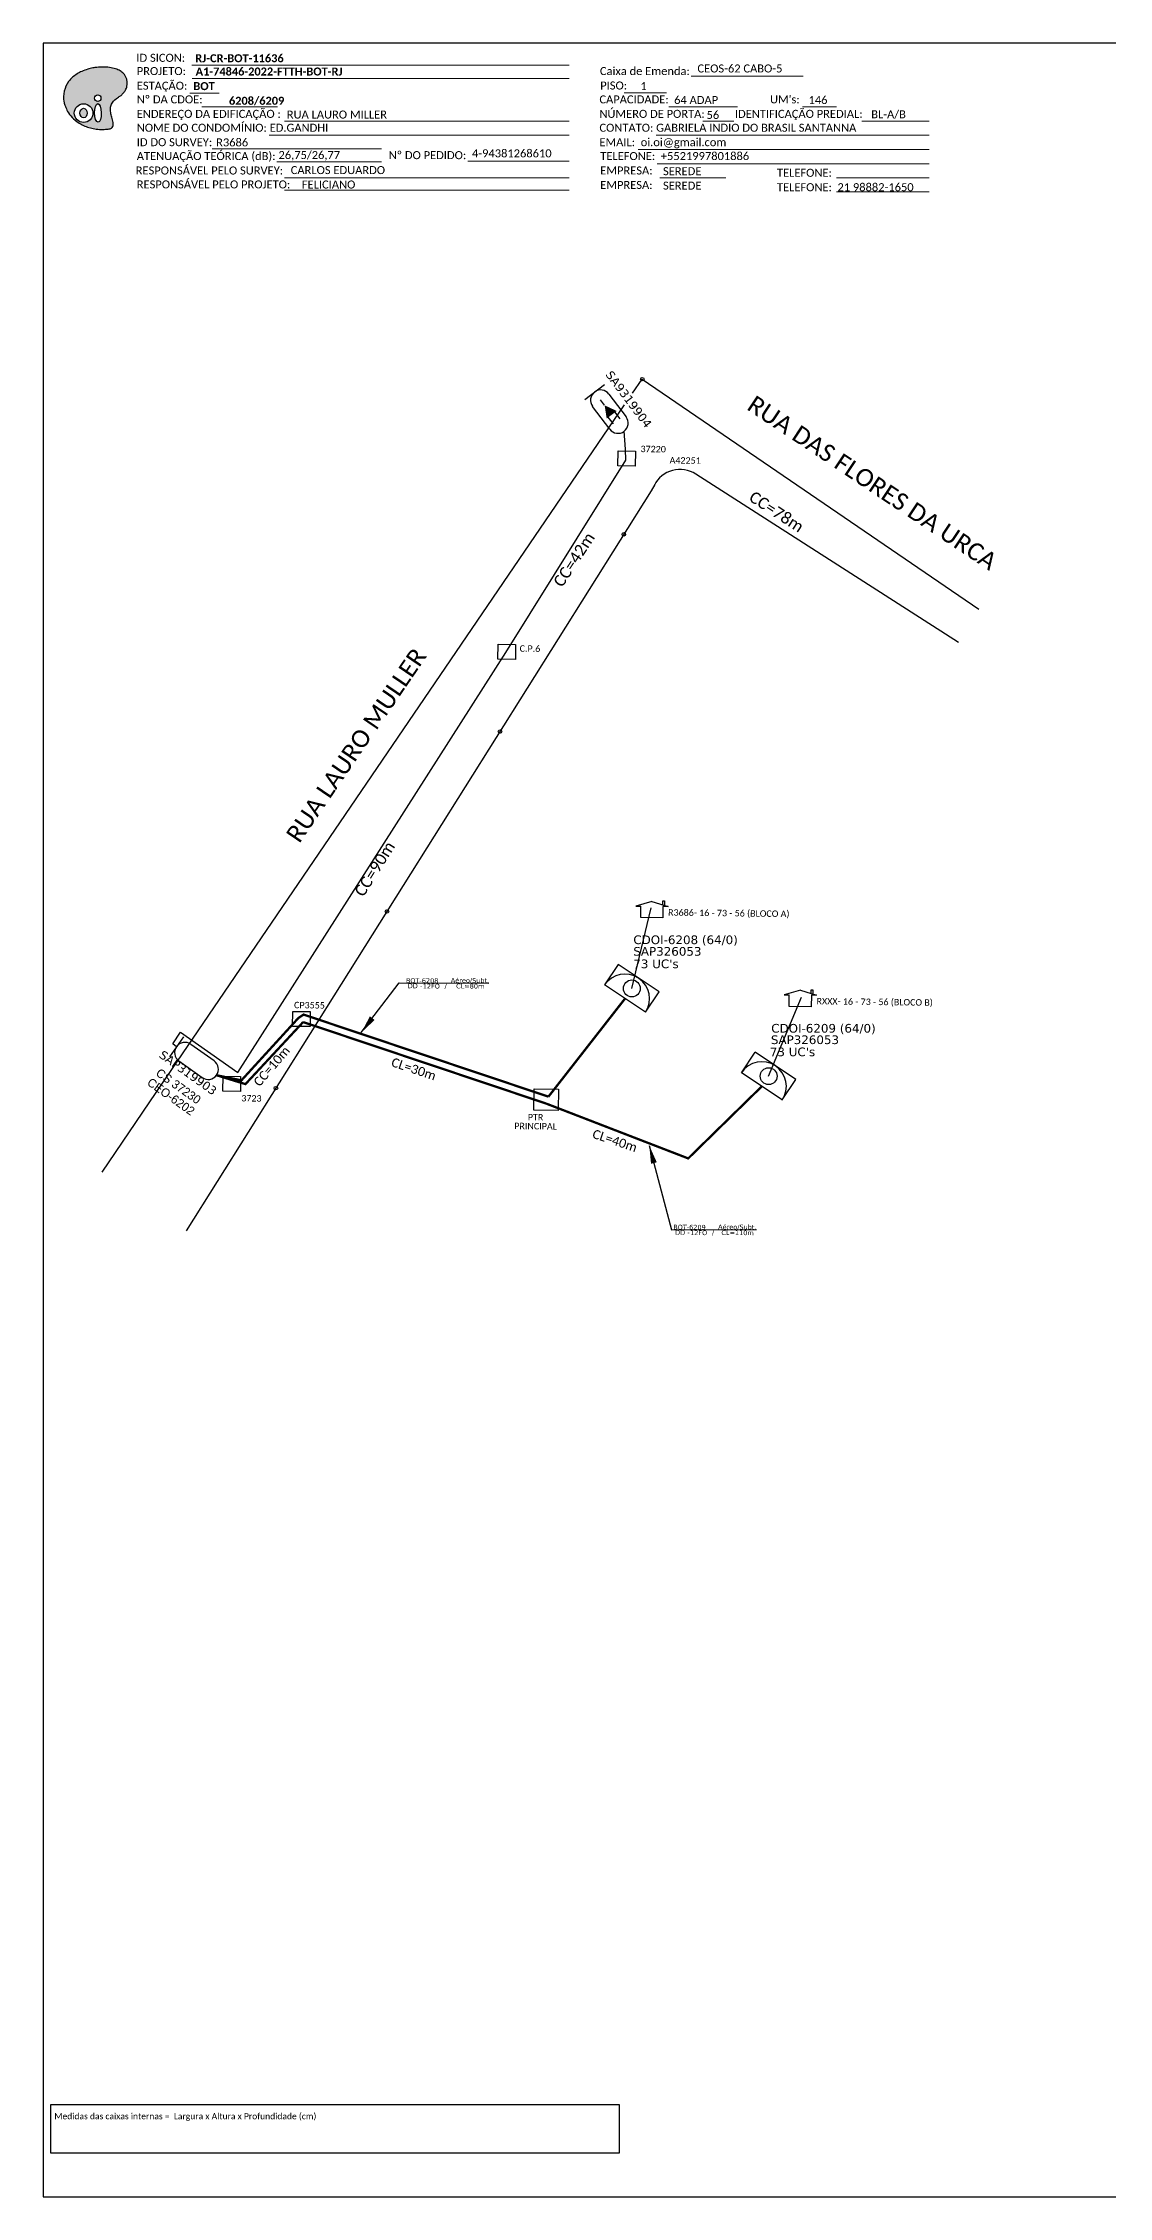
# Model space of a CAD drawing. Header units: metres. Extents: x -894 to 988, y 24 to 618.
# Drawn here: x -894 to -600, y 24 to 618 of the extents above; entities that cross this region are included whole.
import ezdxf
from ezdxf.enums import TextEntityAlignment as Align

# ---------------------------------------------------------------- set-up
doc = ezdxf.new("R2010")
doc.units = ezdxf.units.M
for name, color, linetype in [('CD a instalar', 1, 'Continuous'), ('CDO_INTERIOR', 1, 'Continuous'), ('CEO', 1, 'Continuous'), ('CEOS', 1, 'Continuous'), ('label_cabos', 7, 'Continuous'), ('Legenda', 1, 'Continuous'), ('LEGENDAS_INFRAESTRUTURAS', 7, 'Continuous'), ('MUB_DIVISA', 7, 'Continuous'), ('MUB_EDIFICACOES', 7, 'Continuous'), ('MUB_QUADRAS', 7, 'Continuous'), ('MUB_SEGMENTO', 7, 'Continuous'), ('NOS_DE_INFRAESTRUTURA', 7, 'Continuous'), ('SURVEYS', 7, 'Continuous'), ('SURVEYS_LEGENDAS', 7, 'Continuous')]:
    doc.layers.add(name, color=color, linetype=linetype)
doc.layers.add('EXTRA', color=50, linetype='Continuous', plot=False)
doc.styles.add('Legend', font='calibri.ttf')
doc.styles.add('siredit', font='verdana.ttf')
doc.styles.get("Standard").update_dxf_attribs({"font": 'arial.ttf'})
doc.styles.add('Style-font000', font='font000.shx')
doc.styles.add('WMF-Calibri0', font='calibri.ttf')
doc.styles.add('WMF-Calibri1', font='calibrib.ttf')
doc.dimstyles.get("Standard").update_dxf_attribs({"dimtxt": 0.18, "dimasz": 0.18, "dimexe": 0.18, "dimexo": 0.0625, "dimgap": 0.09, "dimtad": 0, "dimtih": 1, "dimtoh": 1, "dimdec": 4, "dimzin": 0, "dimdsep": 46, "dimtxsty": 'Standard', "dimcen": 0.09, "dimadec": 0, "dimazin": 0, "dimtfac": 1, "dimtdec": 4, "dimtofl": 0, "dimtmove": 0, "dimatfit": 3, "dimfxl": 0, "dimtolj": 1, "dimtzin": 0, "dimarcsym": 0})

# ---------------------------------------------------------------- blocks, each defined once
blk = doc.blocks.new('DV')
at = {"linetype": 'Continuous'}
blk.add_circle((0, 0), 0.00000275, dxfattribs=at)
blk = doc.blocks.new('MHMZ')
at = {"color": 0}
for p, q in [((-0.0000128, 0.0000113), (0.0000144, 0.0000113)), ((-0.0000128, -0.0000121), (-0.0000128, 0.0000113)), ((0.0000144, 0.0000113), (0.0000144, -0.0000121)), ((0.0000144, -0.0000121), (-0.0000128, -0.0000121))]:
    blk.add_line(p, q, dxfattribs=at)
blk = doc.blocks.new('LVLV')
for p, q in [((0, 0.0000254), (-0.0000251, 0.000018)), ((-0.0000251, 0.000018), (-0.0000173, 0.000018)), ((-0.0000172, 0), (-0.0000172, 0.0000179)), ((0.0000172, 0), (-0.0000172, 0)), ((0, 0.0000254), (0.0000251, 0.000018)), ((0.0000169, 0.0000264), (0.0000195, 0.0000264)), ((0.0000169, 0.0000205), (0.0000169, 0.0000264)), ((0.0000251, 0.000018), (0.0000172, 0.000018)), ((0.0000172, 0.000018), (0.0000172, 0)), ((0.0000195, 0.0000264), (0.0000195, 0.0000198))]:
    blk.add_line(p, q)
blk = doc.blocks.new('OI')
h = blk.add_hatch(color=40)
edge = h.paths.add_edge_path()
edge.add_spline(control_points=[(4.35, -0.67), (3.92, -0.99), (3.26, -1.5), (2.81, -2.59), (2.9, -3.5), (3.06, -4.27), (3.31, -4.85), (3.37, -5.39), (3.4, -5.88), (3.2, -6.4), (2.54, -6.61), (1.65, -6.63), (0.55, -6.67), (-0.56, -6.42), (-1.61, -6.14), (-2.77, -5.61), (-3.92, -4.77), (-4.89, -3.7), (-5.34, -2.65), (-5.6, -1.94), (-5.85, -0.96), (-5.71, 0.47), (-5.1, 2.02), (-4.14, 3.02), (-3.3, 3.61), (-2.37, 4.16), (-1.36, 4.44), (-0.56, 4.7), (0.79, 4.85), (2.24, 4.97), (3.79, 4.57), (4.67, 4.21), (5.44, 3.65), (5.76, 2.99), (6.03, 2.21), (6.01, 1.46), (5.72, 0.64), (5.31, 0.08), (4.88, -0.38), (4.51, -0.55), (4.35, -0.67)], knot_values=[0, 0, 0, 0, 1.60434, 2.417191, 3.427595, 4.282808, 4.776746, 5.304182, 5.888771, 6.258406, 6.858137, 7.79129, 8.986195, 10.124242, 11.187857, 12.242908, 13.953784, 15.414161, 16.515391, 17.349188, 17.675853, 19.552021, 21.515531, 22.568638, 23.63245, 24.621084, 25.782718, 26.745347, 27.142653, 29.870543, 31.004649, 31.921532, 32.709589, 33.801391, 34.042471, 35.192333, 35.971461, 36.628871, 37.254359, 37.836911, 37.836911, 37.836911, 37.836911], degree=3, periodic=0)
h.paths.add_polyline_path([(1.13, -0.87, -1), (-0.04, -0.87, -1)], flags=16)
edge = h.paths.add_edge_path(flags=16)
edge.add_ellipse((0.56, -3.59), major_axis=(-0.02, 1.71), ratio=0.361305, start_angle=0, end_angle=360)
h.paths.add_polyline_path([(-0.36, -3.62, -1), (-3.8, -3.62, -1)], flags=16)
edge = h.paths.add_edge_path(flags=0)
edge.add_ellipse((-2.08, -3.62), major_axis=(0, 0.885), ratio=0.758294, start_angle=0, end_angle=360)
at = {"color": 40}
for centre, radius in [((-2.08, -3.62), 1.72), ((0.54, -0.87), 0.587)]:
    blk.add_circle(centre, radius, dxfattribs=at)
blk.add_ellipse((-2.08, -3.62), major_axis=(0, 0.885), ratio=0.758294, start_param=-3.141592653589792, end_param=3.141592653589792, dxfattribs=at)
blk.add_ellipse((0.56, -3.59), major_axis=(-0.02, 1.71), ratio=0.361305, dxfattribs=at)
at = {"color": 40, "start_tangent": (-0.800898, -0.598801), "end_tangent": (-0.800898, -0.598801)}
blk.add_spline([(4.35, -0.67), (3.2, -1.78), (2.9, -2.54), (2.92, -3.55), (3.12, -4.38), (3.28, -4.85), (3.37, -5.37), (3.35, -5.95), (3.2, -6.29), (2.66, -6.55), (1.73, -6.63), (0.54, -6.62), (-0.58, -6.41), (-1.6, -6.11), (-2.56, -5.67), (-3.95, -4.67), (-4.89, -3.56), (-5.37, -2.56), (-5.64, -1.78), (-5.72, -1.46), (-5.63, 0.42), (-4.84, 2.22), (-4.13, 2.99), (-3.27, 3.62), (-2.4, 4.09), (-1.3, 4.47), (-0.37, 4.72), (0.02, 4.77), (2.75, 4.8), (3.85, 4.53), (4.69, 4.16), (5.31, 3.68), (5.85, 2.73), (5.93, 2.5), (5.94, 1.35), (5.67, 0.62), (5.29, 0.08), (4.84, -0.36), (4.35, -0.67)], degree=3, dxfattribs=at)
blk = doc.blocks.new('LEGENDA DOS CABOS')
at = {"layer": 'EXTRA', "style": 'siredit'}
for tag, p in [('ID', (4.6, 0.97)), ('XX', (9.03, 0.97))]:
    blk.add_attdef(tag, text='', height=0.48, rotation=359.69, dxfattribs=at).set_placement(p, align=Align.MIDDLE_CENTER)
at = {"layer": 'Legenda', "color": 7, "style": 'siredit'}
for tag, p in [('TIPO_CABO', (1.31, 0)), ('CABO', (4.69, -0.05)), ('/', (6.81, -0.05)), ('METROS', (10.03, -0.05))]:
    blk.add_attdef(tag, text='', height=0.8, rotation=359.69, dxfattribs=at).set_placement(p, align=Align.MIDDLE_CENTER)

msp = doc.modelspace()

# ---------------------------------------------------------------- linework, layer by layer
at = {"color": 7}
msp.add_lwpolyline([(-893.59, 23.62), (-52.59, 23.62), (-52.59, 617.62), (-893.59, 617.62)], close=True, dxfattribs=at)
at = {"lineweight": 0}
for points in [[(-852.58, 611.54), (-748.41, 611.54)], [(-852.47, 607.88), (-748.41, 607.88)], [(-714.79, 608.49), (-683.85, 608.49)], [(-853.11, 603.85), (-845.05, 603.85)], [(-733.3, 603.9), (-721.63, 603.9)], [(-720.93, 600.07), (-702, 600.07)], [(-826.98, 596.08), (-748.41, 596.08)], [(-846.98, 588.48), (-800.2, 588.48)], [(-831.18, 592.25), (-748.41, 592.25)], [(-729.45, 588.27), (-649.12, 588.27)], [(-724.48, 592.25), (-649.12, 592.25)], [(-724.18, 584.29), (-649.12, 584.29)]]:
    msp.add_lwpolyline(points, dxfattribs=at)
at = {"color": 7, "lineweight": 0}
for points in [[(-849.83, 600.07), (-828.95, 600.07)], [(-684.08, 600.07), (-674.65, 600.07)], [(-711.6, 596.08), (-703.05, 596.08)], [(-667.66, 596.08), (-649.16, 596.08)], [(-829.09, 584.83), (-800.2, 584.83)], [(-776.42, 585.08), (-748.41, 585.08)], [(-826.98, 580.46), (-748.41, 580.46)], [(-826.98, 577.06), (-748.41, 577.06)], [(-723.43, 580.46), (-705.22, 580.46)], [(-674.69, 580.46), (-649.12, 580.46)], [(-674.67, 576.63), (-649.11, 576.63)]]:
    msp.add_lwpolyline(points, dxfattribs=at)
at = {"color": 4}
for points in [[(-731.16, 356.91), (-725.79, 379.11)], [(-693.41, 332.71), (-684.39, 354.5)]]:
    msp.add_lwpolyline(points, dxfattribs=at)
at = {"color": 0}
msp.add_lwpolyline([(-891.41, 49.07), (-734.66, 49.07), (-734.66, 35.71), (-891.41, 35.71)], close=True, dxfattribs=at)
at = {"layer": 'CD a instalar', "color": 7, "linetype": 'Continuous'}
for p, q in [((-732.91, 505.66), (-733.29, 510.57)), ((-732.82, 502.61), (-732.91, 505.66)), ((-765.96, 449.55), (-732.82, 502.61)), ((-839.89, 333.74), (-765.96, 449.55)), ((-857.82, 341.61), (-855.66, 344.86)), ((-855.66, 344.86), (-839.89, 333.74)), ((-856.77, 340.83), (-857.82, 341.61))]:
    msp.add_line(p, q, dxfattribs=at)
at = {"layer": 'CD a instalar', "linetype": 'Continuous', "const_width": 0.637}
for points in [[(-754.16, 327.06), (-733.04, 354.1)], [(-821.53, 349.83), (-823.18, 348.72), (-838.86, 331.56), (-845.75, 332.97)], [(-821.84, 347.63), (-821.84, 347.63), (-837.75, 330.52), (-845.75, 332.97)], [(-754.8, 325.16), (-754.8, 325.16), (-821.84, 347.63)], [(-754.16, 327.06), (-821.73, 349.7)], [(-754.8, 325.16), (-715.6, 310.03), (-695.3, 329.9)]]:
    msp.add_lwpolyline(points, dxfattribs=at)
at = {"layer": 'CDO_INTERIOR'}
for p, q in [((-734.9, 363.49), (-738.66, 357.87)), ((-723.65, 355.96), (-734.9, 363.49)), ((-727.42, 350.34), (-723.65, 355.96)), ((-685.91, 331.76), (-697.15, 339.29)), ((-689.67, 326.14), (-685.91, 331.76))]:
    msp.add_line(p, q, dxfattribs=at)
for points in [[(-727.42, 350.34), (-738.66, 357.87)], [(-700.92, 333.67), (-697.15, 339.29)], [(-689.67, 326.14), (-700.92, 333.67)]]:
    msp.add_lwpolyline(points, dxfattribs=at)
for centre in [(-731.16, 356.91), (-693.41, 332.71)]:
    msp.add_circle(centre, 2.33, dxfattribs=at)
for centre in [(-733.04, 354.1), (-695.3, 329.9)]:
    msp.add_arc(centre, 6.77, 326.18706, 146.18706, dxfattribs=at)
at = {"layer": 'CEO', "color": 5}
for p, q in [((-846.41, 336.9), (-852.84, 341.49)), ((-856.11, 336.9), (-849.68, 332.32))]:
    msp.add_line(p, q, dxfattribs=at)
msp.add_lwpolyline([(-854.8, 343.6), (-858.74, 338.07)], dxfattribs=at)
for centre, start, end in [((-854.48, 339.2), 54.50734, 234.50734), ((-848.04, 334.61), 234.50734, 54.50734)]:
    msp.add_arc(centre, 2.82, start, end, dxfattribs=at)
at = {"layer": 'CEOS', "color": 7}
for p, q in [((-737.23, 511.13), (-741.98, 517.44)), ((-737.47, 520.83), (-732.73, 514.51))]:
    msp.add_line(p, q, dxfattribs=at)
for points in [[(-744.13, 519.35), (-738.7, 523.43)], [(-738.66, 517.72), (-739.8, 519.24)], [(-737.77, 514.49), (-736.33, 512.58)], [(-735.9, 515.9), (-734.46, 513.98)]]:
    msp.add_lwpolyline(points, dxfattribs=at)
msp.add_lwpolyline([(-738.66, 517.72, 0, 3.48, 0), (-736.7, 515.11, 3.48, 3.48, 0)], format="xyseb", dxfattribs=at)
for centre, start, end in [((-739.73, 519.14), 36.92479, 216.92479), ((-734.98, 512.82), 216.92479, 36.92479)]:
    msp.add_arc(centre, 2.82, start, end, dxfattribs=at)
at = {"layer": 'MUB_EDIFICACOES', "color": 7, "linetype": 'Continuous'}
for points in [[(-730.98, 521.07), (-728.31, 524.98)], [(-877.3, 306.23), (-862.42, 328.2), (-733.14, 517.9)]]:
    msp.add_lwpolyline(points, dxfattribs=at)
at = {"layer": 'MUB_QUADRAS', "color": 7, "linetype": 'Continuous'}
for points in [[(-730.98, 521.07), (-728.31, 524.98), (-635.4, 461.55)], [(-877.31, 306.23), (-862.42, 328.2), (-733.14, 517.9)], [(-641.04, 452.31), (-713.52, 498.76), (-714.25, 499.18), (-715, 499.51), (-715.8, 499.76), (-716.61, 499.94), (-717.44, 500.04), (-718.28, 500.04), (-719.11, 499.94), (-719.92, 499.76), (-720.72, 499.51), (-721.48, 499.18), (-722.2, 498.76), (-722.87, 498.27), (-723.49, 497.71), (-724.05, 497.09), (-724.54, 496.42), (-724.84, 495.91), (-725.81, 494.13), (-854.09, 290.04)]]:
    msp.add_lwpolyline(points, dxfattribs=at)

# ---------------------------------------------------------------- block references
at = {"color": 7, "xscale": 1.494060215586429, "yscale": 1.494060215586429, "zscale": 1.494060215586429, "rotation": 0.1532896023948971}
msp.add_blockref('OI', (-879.31, 603.73), dxfattribs=at)
at = {"layer": 'label_cabos', "color": 0, "lineweight": 0}
ref = msp.add_blockref('LEGENDA DOS CABOS', (-794.56, 356.92), dxfattribs=dict(at, xscale=1.3104, yscale=1.3104, zscale=1.3104))
ref.add_attrib('ID', 'BOT-6208', dxfattribs={"color": 0, "height": 1.31, "rotation": 359.69001, "style": 'siredit'}).set_placement((-789.01, 359.06), align=Align.MIDDLE_CENTER)
ref.add_attrib('CABO', '12FO', dxfattribs={"color": 0, "height": 1.31, "rotation": 359.69001, "style": 'siredit'}).set_placement((-786.48, 357.55), align=Align.MIDDLE_CENTER)
ref.add_attrib('METROS', 'CL=80m', dxfattribs={"color": 0, "height": 1.31, "rotation": 359.69001, "style": 'siredit'}).set_placement((-775.75, 357.55), align=Align.MIDDLE_CENTER)
ref.add_attrib('XX', 'Aéreo/Subt.', dxfattribs={"color": 0, "height": 1.3104, "rotation": 359.69001, "style": 'siredit'}).set_placement((-775.81, 359.12), align=Align.MIDDLE_CENTER)
ref.add_attrib('/', '/', dxfattribs={"color": 0, "height": 1.31, "rotation": 359.69001, "style": 'siredit'}).set_placement((-782.52, 357.55), align=Align.MIDDLE_CENTER)
ref.add_attrib('TIPO_CABO', 'DD -', dxfattribs={"color": 0, "height": 1.31, "rotation": 359.69001, "style": 'siredit'}).set_placement((-790.97, 357.61), align=Align.MIDDLE_CENTER)
ref = msp.add_blockref('LEGENDA DOS CABOS', (-720.81, 288.92), dxfattribs=dict(at, xscale=1.310400000000001, yscale=1.310400000000001, zscale=1.310400000000001))
ref.add_attrib('ID', 'BOT-6209', dxfattribs={"color": 0, "height": 1.31, "rotation": 359.69001, "style": 'siredit'}).set_placement((-715.25, 291.06), align=Align.MIDDLE_CENTER)
ref.add_attrib('CABO', '12FO', dxfattribs={"color": 0, "height": 1.31, "rotation": 359.69001, "style": 'siredit'}).set_placement((-712.73, 289.54), align=Align.MIDDLE_CENTER)
ref.add_attrib('METROS', 'CL=110m', dxfattribs={"color": 0, "height": 1.31, "rotation": 359.69001, "style": 'siredit'}).set_placement((-701.99, 289.54), align=Align.MIDDLE_CENTER)
ref.add_attrib('XX', 'Aéreo/Subt.', dxfattribs={"color": 0, "height": 1.3104, "rotation": 359.69001, "style": 'siredit'}).set_placement((-702.06, 291.12), align=Align.MIDDLE_CENTER)
ref.add_attrib('/', '/', dxfattribs={"color": 0, "height": 1.31, "rotation": 359.69001, "style": 'siredit'}).set_placement((-708.76, 289.54), align=Align.MIDDLE_CENTER)
ref.add_attrib('TIPO_CABO', 'DD -', dxfattribs={"color": 0, "height": 1.31, "rotation": 359.69001, "style": 'siredit'}).set_placement((-717.22, 289.61), align=Align.MIDDLE_CENTER)
at = {"layer": 'MUB_DIVISA', "color": 255, "zscale": 177235.7687936394}
for p, xscale, yscale, rotation in [((-728.26, 524.95), 177235.7687936394, 177235.7687936394, 359.2877144578134), ((-733.36, 482.12), 177235.7687936396, 177235.7687936395, 359.2877182215969), ((-767.52, 427.77), 177235.7687936394, 177235.7687936394, 359.2877891475977), ((-798.72, 378.12), 177235.7687936396, 177235.7687936394, 359.287853930596), ((-829.35, 329.4), 177235.7687936393, 177235.7687936394, 359.2879175113529)]:
    msp.add_blockref('DV', p, dxfattribs=dict(at, xscale=xscale, yscale=yscale, rotation=rotation))
at = {"layer": 'NOS_DE_INFRAESTRUTURA', "color": 5}
for p, xscale, yscale, zscale, rotation in [((-732.72, 503.13), 177235.7687936395, 177235.7687936393, 177235.7687936394, 359.2877151758569), ((-765.8, 449.83), 177235.7687936393, 177235.7687936393, 177235.7687936394, 359.2877893595252), ((-822.44, 348.55), 177235.7687936393, 177235.7687936393, 177235.7687936394, 359.2879087345356), ((-841.66, 330.67), 177235.7687936395, 177235.7687936395, 177235.7687936394, 359.28794716446), ((-754.99, 326.33), 248454.9703738281, 248454.9703738282, 248454.9703738283, 359.2879087345356)]:
    msp.add_blockref('MHMZ', p, dxfattribs=dict(at, xscale=xscale, yscale=yscale, zscale=zscale, rotation=rotation))
at = {"layer": 'SURVEYS', "color": 0, "xscale": 177235.7687936393, "yscale": 177235.7687936394, "zscale": 177235.7687936394, "rotation": 359.2878420529061}
for p in [(-725.66, 376.39), (-684.71, 351.91)]:
    msp.add_blockref('LVLV', p, dxfattribs=at)

# ---------------------------------------------------------------- texts
at = {"lineweight": 0, "style": 'WMF-Calibri0'}
for s, height, p in [('ID SICON:', 2.206, (-867.85, 612.46)), ('PROJETO:', 2.206, (-867.74, 608.8)), ('ESTAÇÃO:', 2.206, (-867.74, 604.77)), ('Caixa de Emenda:', 2.2064, (-739.96, 608.8)), ('PISO:', 2.206, (-739.88, 604.82)), ('CAPACIDADE:', 2.2064, (-740.1, 600.99)), ('ENDEREÇO DA EDIFICAÇÃO :', 2.2064, (-867.74, 597)), ('NOME DO CONDOMÍNIO: ED.GANDHI', 2.2064, (-867.74, 593.17)), ('CONTATO: GABRIELA INDIO DO BRASIL SANTANNA', 2.2064, (-740.1, 593.17)), ('ATENUAÇÃO TEÓRICA (dB):', 2.2064, (-867.74, 585.36)), ('ID DO SURVEY:', 2.2064, (-867.74, 589.19)), ('R3686', 2.206, (-845.84, 589.13)), ('EMAIL:  oi.oi@gmail.com ', 2.2064, (-740.1, 589.19)), ('26,75/26,77', 2.2064, (-828.63, 585.65)), ('TELEFONE:  +5521997801886', 2.2064, (-739.87, 585.36))]:
    msp.add_text(s, height=height, dxfattribs=at).set_placement(p)
for s, height, style, p in [('RJ-CR-BOT-11636', 2.2064, 'WMF-Calibri1', (-851.61, 612.34)), ('CEOS-62 CABO-5', 2.2064, 'WMF-Calibri0', (-713.06, 609.52)), ('BOT', 2.206, 'WMF-Calibri1', (-852.13, 604.65)), ('A1-74846-2022-FTTH-BOT-RJ', 2.2064, 'WMF-Calibri1', (-851.5, 608.68)), ('1', 2.21, 'WMF-Calibri0', (-728.8, 604.64)), ('64 ADAP', 2.206, 'WMF-Calibri0', (-719.49, 600.83)), ('RUA LAURO MILLER', 2.2064, 'WMF-Calibri0', (-826.35, 596.81))]:
    msp.add_text(s, height=height, dxfattribs=dict(style=style)).set_placement(p)
at = {"color": 7, "lineweight": 0, "style": 'WMF-Calibri0'}
for s, height, p in [('Nº DA CDOE:', 2.2064, (-867.74, 600.99)), ("UM's:", 2.206, (-693.03, 600.99)), ('NÚMERO DE PORTA:', 2.2064, (-740.1, 597)), ('IDENTIFICAÇÃO PREDIAL:', 2.2064, (-702.72, 597)), ('RESPONSÁVEL PELO SURVEY:', 2.2064, (-868.03, 581.38)), ('CARLOS EDUARDO', 2.2064, (-825.26, 581.49)), ('Nº DO PEDIDO:', 2.2064, (-798.22, 585.61)), ('EMPRESA:', 2.206, (-739.87, 581.38)), ('TELEFONE:  ', 2.2064, (-691.13, 580.75)), ('RESPONSÁVEL PELO PROJETO:', 2.2064, (-867.74, 577.54)), ('FELICIANO', 2.206, (-822.19, 577.51)), ('EMPRESA:', 2.206, (-739.87, 577.39)), ('TELEFONE:  21 98882-1650  ', 2.2064, (-691.13, 576.77))]:
    msp.add_text(s, height=height, dxfattribs=at).set_placement(p)
at = {"color": 7, "style": 'WMF-Calibri1'}
msp.add_text('6208/6209', height=2.206, dxfattribs=at).set_placement((-834.67, 600.61), align=Align.CENTER)
at = {"color": 7, "style": 'WMF-Calibri0'}
for s, height, p in [('146', 2.206, (-682.42, 600.81)), ('56', 2.206, (-710.54, 596.71)), ('BL-A/B', 2.206, (-665.11, 596.88)), ('4-94381268610', 2.2064, (-775.26, 586.11)), ('SEREDE', 2.206, (-722.56, 581.19)), ('SEREDE', 2.206, (-722.56, 577.21))]:
    msp.add_text(s, height=height, dxfattribs=at).set_placement(p)
at = {"insert": (-890.48, 46.73), "char_height": 1.69, "width": 156.1458, "attachment_point": 1, "style": 'WMF-Calibri0'}
msp.add_mtext('Medidas das caixas internas =  Largura x Altura x Profundidade (cm)', dxfattribs=at)
at = {"layer": 'CDO_INTERIOR', "style": 'siredit'}
for s, height, p in [('CDOI-6208 (64/0)', 2.3882, (-730.74, 370.33)), ('SAP326053', 2.388, (-730.74, 367.14)), ("73 UC's", 2.388, (-730.75, 363.69))]:
    msp.add_text(s, height=height, rotation=359.97241, dxfattribs=at).set_placement(p, align=Align.MIDDLE_LEFT)
for s, height, p in [('CDOI-6209 (64/0)', 2.3882, (-692.7, 345.92)), ("73 UC's", 2.388, (-693.08, 339.41)), ('SAP326053', 2.388, (-692.79, 342.76))]:
    msp.add_text(s, height=height, dxfattribs=at).set_placement(p, align=Align.MIDDLE_LEFT)
at = {"layer": 'CEO', "color": 5, "style": 'siredit'}
msp.add_text('SAP319903', height=2.354, rotation=324.50734, dxfattribs=at).set_placement((-853.58, 333.66), align=Align.MIDDLE_CENTER)
at = {"layer": 'CEO', "style": 'Style-font000'}
for s, p in [('CS 37230', (-856.23, 329.94)), ('CEO-6202', (-858.28, 327.07))]:
    msp.add_text(s, height=2.386, rotation=324.50734, dxfattribs=at).set_placement(p, align=Align.MIDDLE_CENTER)
at = {"layer": 'CEOS', "color": 7, "style": 'siredit'}
msp.add_text('SA9319904', height=2.354, rotation=306.92479, dxfattribs=at).set_placement((-731.99, 519.4), align=Align.MIDDLE_CENTER)
at = {"layer": 'label_cabos', "linetype": 'Continuous', "insert": (-691.23, 488.37), "char_height": 3.184, "attachment_point": 5, "rotation": 327.01012, "style": 'Legend'}
msp.add_mtext('\\A1;CC=78m', dxfattribs=at)
at = {"layer": 'label_cabos', "color": 3, "linetype": 'Continuous', "attachment_point": 5, "style": 'Legend'}
for s, insert, char_height, rotation in [('\\A1;CC=42m', (-747.09, 475.19), 3.184, 56.69617), ('\\A1;CC=90m', (-802.1, 389.89), 3.184, 57.97197), ('\\A1;CC=10m', (-830.5, 335.45), 2.5, 49.30526)]:
    msp.add_mtext(s, dxfattribs=dict(at, insert=insert, char_height=char_height, rotation=rotation))
at = {"layer": 'label_cabos', "color": 3, "linetype": 'Continuous', "char_height": 2.5, "width": 19.358, "attachment_point": 5, "rotation": 341.47205, "style": 'Legend'}
for s, insert in [('\\A1;CL=30m', (-791.32, 334.69)), ('\\A1;CL=40m', (-735.84, 314.92))]:
    msp.add_mtext(s, dxfattribs=dict(at, insert=insert))
at = {"layer": 'LEGENDAS_INFRAESTRUTURAS', "color": 5, "style": 'Legend'}
for s, rotation, p in [('37220', 359.28771, (-728.77, 504.82)), ('C.P.6', 359.28778, (-762.12, 449.78)), ('CP3555', 359.2879, (-824.35, 351.45)), ('3723', 359.28794, (-838.91, 325.75)), ('PTR ', 359.2879, (-759.86, 320.54)), ('PRINCIPAL', 359.2879, (-763.6, 318.11))]:
    msp.add_text(s, height=1.772, rotation=rotation, dxfattribs=at).set_placement(p)
at = {"layer": 'LEGENDAS_INFRAESTRUTURAS', "color": 1, "style": 'Legend'}
msp.add_text('A42251', height=1.772, rotation=359.28769, dxfattribs=at).set_placement((-720.75, 501.69))
at = {"layer": 'MUB_SEGMENTO', "color": 0, "style": 'Legend'}
for s, rotation, p in [('RUA DAS FLORES DA URCA', 326.36136, (-699.72, 516.75)), ('RUA LAURO MULLER', 55.76311, (-822.89, 396.71))]:
    msp.add_text(s, height=4.7764, rotation=rotation, dxfattribs=at).set_placement(p)
at = {"layer": 'SURVEYS_LEGENDAS', "color": 0, "style": 'Legend'}
for s, p in [(' R3686- 16 - 73 - 56 (BLOCO A)', (-721.78, 377.01)), (' RXXX- 16 - 73 - 56 (BLOCO B)', (-680.83, 352.53))]:
    msp.add_text(s, height=1.7724, rotation=359.28784, dxfattribs=at).set_placement(p)

# ---------------------------------------------------------------- leaders
for points in [[(-805.8, 344.73), (-795.37, 358.41), (-770.57, 358.32)], [(-726.34, 313.59), (-720.23, 290.36), (-696.78, 290.38)]]:
    msp.add_leader(points, dimstyle='Standard', override={"dimasz": 5})

doc.saveas('drawing.dxf')
